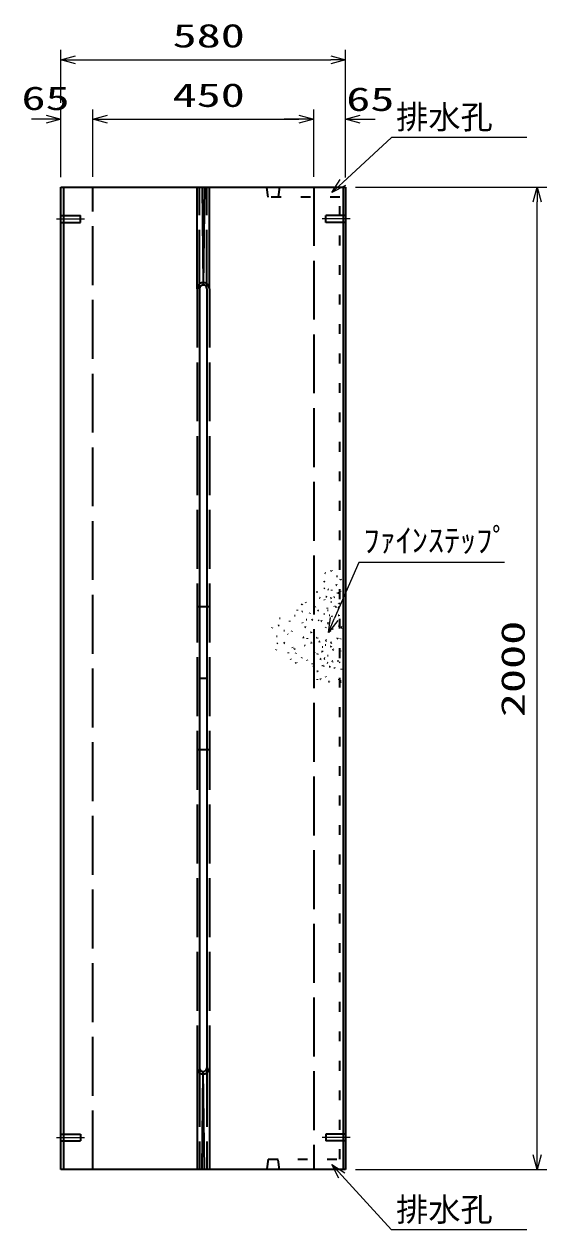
# Model space of a CAD drawing. Units: millimetres on the paper. Extents: x 0 to 841, y 0 to 594.
# Drawn here: x 609.6 to 662.8, y 271.5 to 394.2 of the extents above; entities that cross this region are included whole.
import ezdxf
from ezdxf.enums import TextEntityAlignment as Align

# ---------------------------------------------------------------- set-up
doc = ezdxf.new("R2010")
doc.units = ezdxf.units.MM
for name, pattern in [('DASHED', [7.5, 6, -1.5]), ('USER1', [18.5, 12, -1.5, 3.5, -1.5]), ('USER3', [3, 1, -2])]:
    doc.linetypes.add(name, pattern=pattern)
for name, color, linetype, lineweight in [('D-BMK（構造物基準線）', 2, 'USER1', 18), ('D-STR-DIM（寸法）', 7, 'Continuous', 13), ('D-STR-HTXT（WS-旗）', 7, 'Continuous', 13), ('D-STR-HTXT（旗上げ）', 7, 'Continuous', 13), ('D-STR（構造物WS）', 1, 'Continuous', 35), ('D-STR（構造物）', 1, 'Continuous', 35)]:
    doc.layers.add(name, color=color, linetype=linetype, lineweight=lineweight)
doc.styles.add('ＭＳ ゴシック', font='')
doc.styles.get('ＭＳ ゴシック').set_extended_font_data('MS Gothic')

# ---------------------------------------------------------------- blocks, each defined once
blk = doc.blocks.new('_Open30')
at = {"color": 7, "linetype": 'Continuous', "lineweight": 13}
for p, q in [((-1, 0.2679), (0, 0)), ((0, 0), (-1, -0.2679)), ((0, 0), (-1, 0))]:
    blk.add_line(p, q, dxfattribs=at)

msp = doc.modelspace()

# ---------------------------------------------------------------- linework, layer by layer
at = {"layer": 'D-BMK（構造物基準線）'}
for p, q in [((612.844, 374.381), (615.694, 374.381)), ((642.768, 374.381), (639.919, 374.381)), ((612.844, 280.881), (615.694, 280.881)), ((642.768, 280.881), (639.919, 280.881))]:
    msp.add_line(p, q, dxfattribs=at)
at = {"layer": 'D-STR-DIM（寸法）'}
for p, q in [((613.306, 386.208), (613.306, 391.578)), ((642.306, 385.558), (642.306, 391.578)), ((614.806, 390.578), (640.806, 390.578)), ((613.306, 378.631), (613.306, 385.527)), ((616.556, 378.682), (616.556, 385.527)), ((616.556, 378.682), (616.556, 385.527)), ((639.056, 378.698), (639.056, 385.527)), ((639.056, 378.667), (639.056, 385.527)), ((642.306, 378.601), (642.306, 385.527)), ((611.806, 384.527), (610.306, 384.527)), ((618.056, 384.527), (619.556, 384.527)), ((618.056, 384.527), (637.556, 384.527)), ((637.556, 384.527), (636.056, 384.527)), ((643.806, 384.527), (645.306, 384.527)), ((643.306, 377.631), (662.81, 377.631)), ((661.81, 279.131), (661.81, 376.131)), ((643.306, 277.631), (662.81, 277.631))]:
    msp.add_line(p, q, dxfattribs=at)
at = {"layer": 'D-STR-HTXT（WS-旗）'}
for points in [[(660.76, 382.677), (646.972, 382.677), (642.014, 378.088)], [(660.76, 271.482), (646.972, 271.482), (641.924, 277.015)]]:
    msp.add_lwpolyline(points, dxfattribs=at)
at = {"layer": 'D-STR-HTXT（旗上げ）'}
msp.add_lwpolyline([(658.479, 339.419), (643.649, 339.419), (641.15, 333.668)], dxfattribs=at)
at = {"layer": 'D-STR（構造物WS）', "linetype": 'USER3'}
for p, q in [((634.423, 376.581), (634.285, 377.631)), ((635.556, 377.631), (635.427, 376.581)), ((641.731, 376.581), (634.423, 376.581)), ((641.731, 278.681), (641.731, 376.581)), ((634.423, 278.681), (634.285, 277.631)), ((634.423, 278.681), (641.731, 278.681)), ((635.556, 277.631), (635.427, 278.681))]:
    msp.add_line(p, q, dxfattribs=at)
at = {"layer": 'D-STR（構造物）'}
for p, q in [((613.306, 277.631), (613.306, 377.631)), ((613.306, 377.631), (642.306, 377.631)), ((613.556, 377.631), (613.556, 277.631)), ((627.181, 367.282), (627.181, 377.631)), ((627.181, 367.282), (627.181, 377.631)), ((627.681, 377.631), (627.806, 367.657)), ((627.931, 377.631), (627.806, 367.657)), ((628.431, 367.282), (628.431, 377.631)), ((642.056, 377.631), (642.056, 277.631)), ((642.306, 377.631), (642.306, 277.631)), ((627.431, 367.282), (627.431, 287.979)), ((628.181, 367.282), (628.181, 287.979)), ((640.074, 337.508), (640.127, 337.455)), ((640.127, 337.455), (640.18, 337.508)), ((640.188, 338.362), (640.261, 338.343)), ((640.814, 338.538), (640.871, 338.586)), ((640.871, 338.586), (640.919, 338.528)), ((641.389, 338.032), (641.464, 338.032)), ((641.737, 337.647), (641.79, 337.7)), ((641.79, 337.7), (641.843, 337.647)), ((639.42, 336.372), (639.414, 336.446)), ((640.167, 336.785), (640.102, 336.748)), ((640.554, 336.635), (640.48, 336.648)), ((640.893, 336.564), (640.919, 336.635)), ((641.373, 337.099), (641.3, 337.08)), ((641.354, 337.172), (641.373, 337.099)), ((641.49, 336.262), (641.503, 336.336)), ((641.503, 336.336), (641.577, 336.323)), ((641.685, 336.462), (641.746, 336.505)), ((641.746, 336.505), (641.789, 336.443)), ((637.875, 335.117), (637.822, 335.17)), ((637.875, 335.117), (637.928, 335.17)), ((638.291, 335.294), (638.253, 335.359)), ((639.708, 335.774), (639.638, 335.799)), ((640.121, 335.658), (640.153, 335.59)), ((640.338, 335.962), (640.276, 335.919)), ((640.338, 335.962), (640.381, 335.901)), ((640.771, 335.786), (640.833, 335.829)), ((640.88, 335.358), (640.805, 335.365)), ((640.833, 335.829), (640.876, 335.767)), ((641.102, 335.889), (641.17, 335.92)), ((641.617, 335.21), (641.655, 335.275)), ((641.655, 335.275), (641.72, 335.238)), ((628.431, 334.89), (627.181, 334.89)), ((637.093, 334.027), (637.168, 334.034)), ((637.402, 334.534), (637.422, 334.607)), ((637.85, 334.41), (637.915, 334.447)), ((638.667, 334.297), (638.641, 334.226)), ((639.256, 334.914), (639.198, 334.866)), ((639.441, 334.579), (639.502, 334.536)), ((639.502, 334.536), (639.459, 334.474)), ((640.084, 334.178), (640.158, 334.171)), ((640.448, 334.549), (640.523, 334.549)), ((640.467, 334.72), (640.454, 334.793)), ((640.692, 334.027), (640.62, 334.008)), ((640.854, 333.99), (640.916, 333.947)), ((640.916, 333.947), (640.873, 333.886)), ((641.224, 334.942), (641.176, 335)), ((641.335, 334.884), (641.273, 334.841)), ((641.378, 334.823), (641.335, 334.884)), ((641.536, 334.035), (641.609, 334.048)), ((641.626, 334.832), (641.552, 334.845)), ((641.609, 334.048), (641.622, 333.974)), ((641.613, 334.758), (641.626, 334.832)), ((634.809, 332.79), (634.79, 332.718)), ((635.492, 333.014), (635.435, 332.965)), ((635.541, 332.956), (635.492, 333.014)), ((635.65, 333.703), (635.575, 333.71)), ((636.614, 333.412), (636.621, 333.487)), ((637.869, 333.32), (637.9, 333.252)), ((638.143, 332.823), (638.201, 332.871)), ((638.201, 332.871), (638.249, 332.814)), ((638.358, 333.56), (638.283, 333.567)), ((638.917, 333.582), (638.849, 333.551)), ((638.917, 333.582), (638.886, 333.65)), ((639.605, 333.477), (639.557, 333.534)), ((639.857, 333.438), (639.792, 333.4)), ((639.82, 333.503), (639.857, 333.438)), ((640.298, 332.831), (640.26, 332.766)), ((640.462, 333.211), (640.534, 333.231)), ((640.534, 333.231), (640.515, 333.303)), ((640.975, 332.664), (640.914, 332.621)), ((640.975, 332.664), (641.018, 332.603)), ((641.665, 332.98), (641.592, 332.967)), ((641.678, 332.906), (641.665, 332.98)), ((641.908, 332.809), (641.846, 332.852)), ((641.864, 332.748), (641.908, 332.809)), ((635.262, 331.914), (635.337, 331.914)), ((636.085, 332.459), (636.01, 332.459)), ((636.464, 332.075), (636.411, 332.128)), ((636.833, 332.376), (636.864, 332.444)), ((637.97, 331.771), (637.97, 331.696)), ((638.045, 331.771), (637.97, 331.771)), ((638.438, 331.644), (638.419, 331.717)), ((638.719, 332.317), (638.794, 332.317)), ((638.794, 332.317), (638.794, 332.242)), ((639.12, 331.985), (639.066, 331.932)), ((639.398, 331.75), (639.341, 331.701)), ((639.398, 331.75), (639.447, 331.692)), ((639.584, 331.414), (639.645, 331.371)), ((640.288, 331.421), (640.346, 331.469)), ((640.346, 331.469), (640.297, 331.527)), ((640.721, 332.474), (640.708, 332.401)), ((641.416, 331.677), (641.477, 331.72)), ((641.477, 331.72), (641.52, 331.658)), ((641.769, 331.668), (641.756, 331.594)), ((635.226, 330.558), (635.207, 330.486)), ((635.366, 331.196), (635.308, 331.148)), ((636.03, 331.208), (636.095, 331.246)), ((636.095, 331.246), (636.058, 331.311)), ((636.471, 330.248), (636.446, 330.178)), ((636.925, 330.713), (636.906, 330.785)), ((637.109, 330.625), (637.044, 330.588)), ((637.109, 330.625), (637.147, 330.56)), ((637.233, 330.156), (637.286, 330.209)), ((638.107, 331.001), (638.177, 330.975)), ((638.821, 331.252), (638.753, 331.22)), ((638.853, 331.184), (638.821, 331.252)), ((639.151, 330.235), (639.083, 330.203)), ((639.183, 330.167), (639.151, 330.235)), ((639.645, 331.371), (639.602, 331.31)), ((639.924, 330.335), (639.852, 330.316)), ((639.979, 330.784), (639.904, 330.784)), ((639.905, 330.408), (639.924, 330.335)), ((640.301, 331.007), (640.226, 331.013)), ((640.835, 330.863), (640.762, 330.843)), ((640.855, 331.236), (640.782, 331.256)), ((640.835, 331.164), (640.855, 331.236)), ((640.854, 330.79), (640.835, 330.863)), ((641.021, 330.505), (641.078, 330.553)), ((641.078, 330.553), (641.03, 330.611)), ((641.774, 330.471), (641.768, 330.396)), ((636.69, 329.602), (636.722, 329.534)), ((637.213, 329.178), (637.271, 329.226)), ((637.271, 329.226), (637.319, 329.168)), ((637.85, 329.664), (637.869, 329.737)), ((638.37, 329.502), (638.376, 329.427)), ((638.895, 329.13), (638.895, 329.055)), ((639.429, 330.133), (639.404, 330.062)), ((639.772, 329.583), (639.699, 329.602)), ((639.752, 329.51), (639.772, 329.583)), ((639.995, 328.9), (639.947, 328.957)), ((640.192, 329.635), (640.139, 329.688)), ((640.139, 329.582), (640.192, 329.635)), ((640.509, 329.181), (640.441, 329.213)), ((640.449, 329.96), (640.524, 329.96)), ((640.961, 329.352), (640.889, 329.372)), ((640.961, 329.352), (640.942, 329.28)), ((641.545, 329.35), (641.552, 329.425)), ((641.742, 329.197), (641.693, 329.255)), ((639.011, 328.837), (638.958, 328.784)), ((639.441, 328.307), (639.366, 328.307)), ((639.441, 328.382), (639.441, 328.307)), ((639.995, 328.9), (639.937, 328.851)), ((640.085, 328.825), (640.085, 328.9)), ((640.245, 327.804), (640.298, 327.75)), ((640.616, 328.824), (640.691, 328.817)), ((640.691, 328.817), (640.684, 328.742)), ((641.185, 328.669), (641.127, 328.621)), ((641.136, 328.727), (641.185, 328.669)), ((641.874, 328.512), (641.88, 328.587)), ((627.431, 327.631), (628.181, 327.631)), ((639.425, 327.528), (639.394, 327.46)), ((639.79, 327.544), (639.737, 327.597)), ((639.737, 327.491), (639.79, 327.544)), ((640.547, 327.329), (640.615, 327.297)), ((640.615, 327.297), (640.583, 327.229)), ((641.651, 327.466), (641.658, 327.541)), ((641.79, 327.265), (641.848, 327.313)), ((641.848, 327.313), (641.8, 327.371)), ((627.181, 320.372), (628.431, 320.372)), ((627.181, 287.979), (627.181, 277.631)), ((627.681, 277.631), (627.806, 287.604)), ((627.681, 277.631), (627.806, 287.604)), ((627.931, 277.631), (627.806, 287.604)), ((627.931, 277.631), (627.806, 287.604)), ((628.431, 287.979), (628.431, 277.631)), ((642.306, 277.631), (613.306, 277.631))]:
    msp.add_line(p, q, dxfattribs=at)
at = {"layer": 'D-STR（構造物）', "linetype": 'DASHED'}
for p, q in [((616.556, 277.631), (616.556, 377.631)), ((627.431, 367.282), (627.431, 377.631)), ((628.181, 367.282), (628.181, 377.631)), ((639.056, 377.631), (639.056, 277.631)), ((613.306, 374.731), (615.306, 374.731)), ((615.306, 374.031), (615.306, 374.731)), ((640.306, 374.031), (640.306, 374.731)), ((642.306, 374.731), (640.306, 374.731)), ((613.306, 374.031), (615.306, 374.031)), ((642.306, 374.031), (640.306, 374.031)), ((627.181, 367.282), (627.181, 287.979)), ((628.431, 367.282), (628.431, 287.979)), ((627.431, 287.979), (627.431, 277.631)), ((628.181, 287.979), (628.181, 277.631)), ((613.306, 281.231), (615.306, 281.231)), ((615.306, 281.231), (615.306, 280.531)), ((642.306, 281.231), (640.306, 281.231)), ((640.306, 281.231), (640.306, 280.531)), ((613.306, 280.531), (615.306, 280.531)), ((642.306, 280.531), (640.306, 280.531))]:
    msp.add_line(p, q, dxfattribs=at)
for centre, start, end in [((627.806, 367.282), 0, 180), ((627.806, 287.979), 180, 0)]:
    msp.add_arc(centre, 0.625, start, end, dxfattribs=at)
at = {"layer": 'D-STR（構造物）'}
for centre, start, end in [((627.806, 367.282), 0, 180), ((627.806, 287.979), 180, 0)]:
    msp.add_arc(centre, 0.375, start, end, dxfattribs=at)

# ---------------------------------------------------------------- block references
at = {"layer": 'D-STR-DIM（寸法）', "xscale": 1.5, "yscale": 1.5}
for p, rotation in [((613.306, 390.578), 180), ((616.556, 384.527), 180), ((616.556, 384.527), 180), ((642.306, 384.527), 180), ((661.81, 377.631), 90), ((661.81, 277.631), 270)]:
    msp.add_blockref('_Open30', p, dxfattribs=dict(at, rotation=rotation))
for p in [(642.306, 390.578), (613.306, 384.527), (639.056, 384.527), (639.056, 384.527)]:
    msp.add_blockref('_Open30', p, dxfattribs=at)
at = {"layer": 'D-STR-HTXT（WS-旗）', "xscale": 1.5, "yscale": 1.5}
for p, rotation in [((640.913, 377.069), 222.78711), ((640.913, 278.123), 132.37661)]:
    msp.add_blockref('_Open30', p, dxfattribs=dict(at, rotation=rotation))
at = {"layer": 'D-STR-HTXT（旗上げ）', "xscale": 1.5, "yscale": 1.5, "rotation": 246.50838}
msp.add_blockref('_Open30', (640.552, 332.292), dxfattribs=at)

# ---------------------------------------------------------------- texts
at = {"layer": 'D-STR-DIM（寸法）', "style": 'ＭＳ ゴシック', "width": 1.5}
for s, p in [('580', (624.681, 391.115)), ('65', (609.287, 384.746)), ('450', (624.681, 385.065)), ('65', (642.371, 384.651))]:
    msp.add_text(s, height=2.405, dxfattribs=at).set_placement(p, align=Align.BOTTOM_LEFT)
msp.add_text('2000', height=2.405, rotation=90, dxfattribs=at).set_placement((661.272, 323.672), align=Align.BOTTOM_LEFT)
at = {"layer": 'D-STR-HTXT（WS-旗）', "style": 'ＭＳ ゴシック'}
for p in [(647.452, 382.829), (647.452, 271.634)]:
    msp.add_text('排水孔', height=2.405, dxfattribs=at).set_placement(p, align=Align.BOTTOM_LEFT)
at = {"layer": 'D-STR-HTXT（旗上げ）', "style": 'ＭＳ ゴシック'}
msp.add_text('ﾌｧｲﾝｽﾃｯﾌﾟ', height=2.405, dxfattribs=at).set_placement((644.128, 339.744), align=Align.BOTTOM_LEFT)

doc.saveas('drawing.dxf')
